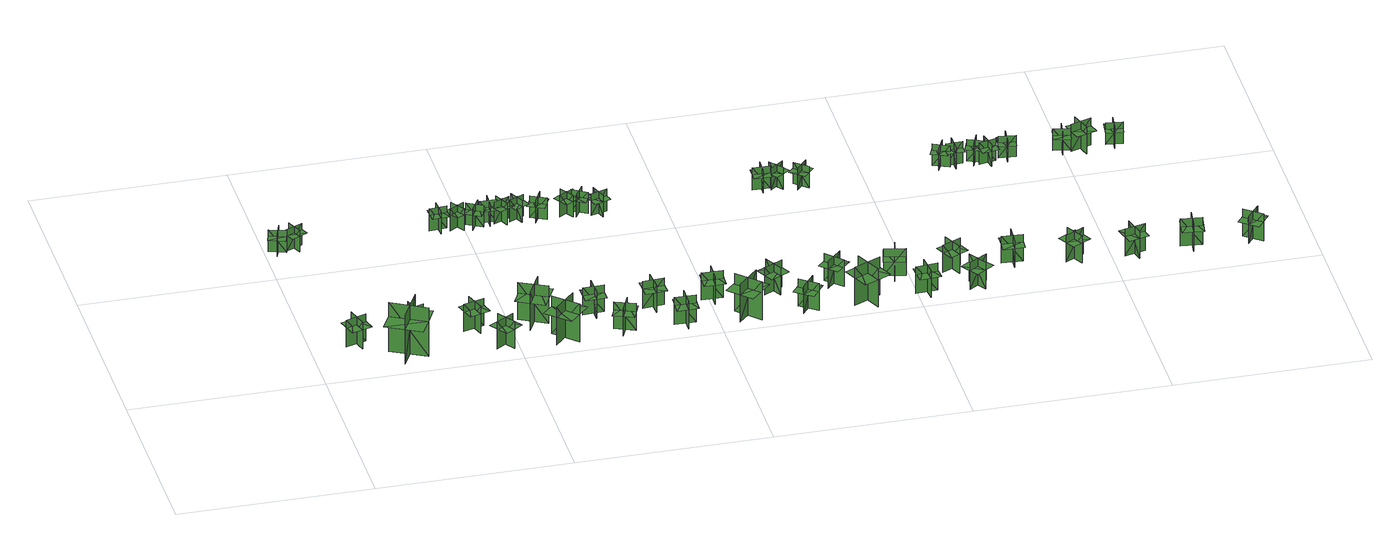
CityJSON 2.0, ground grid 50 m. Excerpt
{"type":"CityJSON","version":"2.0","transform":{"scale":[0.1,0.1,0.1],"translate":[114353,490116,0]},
"CityObjects":{
"tree1":{"type":"SolitaryVegetationObject","geometry":[{"type":"MultiSurface","lod":"1","boundaries":[[[0,1,2]],[[0,2,3]],[[4,5,6]],[[4,6,7]],[[8,9,10]],[[8,10,11]],[[8,11,12]],[[8,12,13]]]}]},
"tree2":{"type":"SolitaryVegetationObject","geometry":[{"type":"MultiSurface","lod":"1","boundaries":[[[14,15,16]],[[14,16,17]],[[18,19,20]],[[18,20,21]],[[22,23,24]],[[22,24,25]],[[22,25,26]],[[22,26,27]]]}]},
"tree3":{"type":"SolitaryVegetationObject","geometry":[{"type":"MultiSurface","lod":"1","boundaries":[[[28,29,30]],[[28,30,31]],[[32,33,34]],[[32,34,35]],[[36,37,38]],[[36,38,39]],[[36,39,40]],[[36,40,41]]]}]},
"tree4":{"type":"SolitaryVegetationObject","geometry":[{"type":"MultiSurface","lod":"1","boundaries":[[[42,43,44]],[[42,44,45]],[[46,47,48]],[[46,48,49]],[[50,51,52]],[[50,52,53]],[[50,53,54]],[[50,54,55]]]}]},
"tree5":{"type":"SolitaryVegetationObject","geometry":[{"type":"MultiSurface","lod":"1","boundaries":[[[56,57,58]],[[56,58,59]],[[60,61,62]],[[60,62,63]],[[64,65,66]],[[64,66,67]],[[64,67,68]],[[64,68,69]]]}]},
"tree6":{"type":"SolitaryVegetationObject","geometry":[{"type":"MultiSurface","lod":"1","boundaries":[[[70,71,72]],[[70,72,73]],[[74,75,76]],[[74,76,77]],[[78,79,80]],[[78,80,81]],[[78,81,82]],[[78,82,83]]]}]},
"tree7":{"type":"SolitaryVegetationObject","geometry":[{"type":"MultiSurface","lod":"1","boundaries":[[[84,85,86]],[[84,86,87]],[[88,89,90]],[[88,90,91]],[[92,93,94]],[[92,94,95]],[[92,95,96]],[[92,96,97]]]}]},
"tree8":{"type":"SolitaryVegetationObject","geometry":[{"type":"MultiSurface","lod":"1","boundaries":[[[98,99,100]],[[98,100,101]],[[102,103,104]],[[102,104,105]],[[106,107,108]],[[106,108,109]],[[106,109,110]],[[106,110,111]]]}]},
"tree9":{"type":"SolitaryVegetationObject","geometry":[{"type":"MultiSurface","lod":"1","boundaries":[[[112,113,114]],[[112,114,115]],[[116,117,118]],[[116,118,119]],[[120,121,122]],[[120,122,123]],[[120,123,124]],[[120,124,125]]]}]},
"tree10":{"type":"SolitaryVegetationObject","geometry":[{"type":"MultiSurface","lod":"1","boundaries":[[[126,127,128]],[[126,128,129]],[[130,131,132]],[[130,132,133]],[[134,135,136]],[[134,136,137]],[[134,137,138]],[[134,138,139]]]}]},
"tree11":{"type":"SolitaryVegetationObject","geometry":[{"type":"MultiSurface","lod":"1","boundaries":[[[140,141,142]],[[140,142,143]],[[144,145,146]],[[144,146,147]],[[148,149,150]],[[148,150,151]],[[148,151,152]],[[148,152,153]]]}]},
"tree12":{"type":"SolitaryVegetationObject","geometry":[{"type":"MultiSurface","lod":"1","boundaries":[[[154,155,156]],[[154,156,157]],[[158,159,160]],[[158,160,161]],[[162,163,164]],[[162,164,165]],[[162,165,166]],[[162,166,167]]]}]},
"tree13":{"type":"SolitaryVegetationObject","geometry":[{"type":"MultiSurface","lod":"1","boundaries":[[[168,169,170]],[[168,170,171]],[[172,173,174]],[[172,174,175]],[[176,177,178]],[[176,178,179]],[[176,179,180]],[[176,180,181]]]}]},
"tree14":{"type":"SolitaryVegetationObject","geometry":[{"type":"MultiSurface","lod":"1","boundaries":[[[182,183,184]],[[182,184,185]],[[186,187,188]],[[186,188,189]],[[190,191,192]],[[190,192,193]],[[190,193,194]],[[190,194,195]]]}]},
"tree15":{"type":"SolitaryVegetationObject","geometry":[{"type":"MultiSurface","lod":"1","boundaries":[[[196,197,198]],[[196,198,199]],[[200,201,202]],[[200,202,203]],[[204,205,206]],[[204,206,207]],[[204,207,208]],[[204,208,209]]]}]},
"tree16":{"type":"SolitaryVegetationObject","geometry":[{"type":"MultiSurface","lod":"1","boundaries":[[[210,211,212]],[[210,212,213]],[[214,215,216]],[[214,216,217]],[[218,219,220]],[[218,220,221]],[[218,221,222]],[[218,222,223]]]}]},
"tree17":{"type":"SolitaryVegetationObject","geometry":[{"type":"MultiSurface","lod":"1","boundaries":[[[224,225,226]],[[224,226,227]],[[228,229,230]],[[228,230,231]],[[232,233,234]],[[232,234,235]],[[232,235,236]],[[232,236,237]]]}]},
"tree18":{"type":"SolitaryVegetationObject","geometry":[{"type":"MultiSurface","lod":"1","boundaries":[[[238,239,240]],[[238,240,241]],[[242,243,244]],[[242,244,245]],[[246,247,248]],[[246,248,249]],[[246,249,250]],[[246,250,251]]]}]},
"tree19":{"type":"SolitaryVegetationObject","geometry":[{"type":"MultiSurface","lod":"1","boundaries":[[[252,253,254]],[[252,254,255]],[[256,257,258]],[[256,258,259]],[[260,261,262]],[[260,262,263]],[[260,263,264]],[[260,264,265]]]}]},
"tree20":{"type":"SolitaryVegetationObject","geometry":[{"type":"MultiSurface","lod":"1","boundaries":[[[266,267,268]],[[266,268,269]],[[270,271,272]],[[270,272,273]],[[274,275,276]],[[274,276,277]],[[274,277,278]],[[274,278,279]]]}]},
"tree21":{"type":"SolitaryVegetationObject","geometry":[{"type":"MultiSurface","lod":"1","boundaries":[[[280,281,282]],[[280,282,283]],[[284,285,286]],[[284,286,287]],[[288,289,290]],[[288,290,291]],[[288,291,292]],[[288,292,293]]]}]},
"tree22":{"type":"SolitaryVegetationObject","geometry":[{"type":"MultiSurface","lod":"1","boundaries":[[[294,295,296]],[[294,296,297]],[[298,299,300]],[[298,300,301]],[[302,303,304]],[[302,304,305]],[[302,305,306]],[[302,306,307]]]}]},
"tree23":{"type":"SolitaryVegetationObject","geometry":[{"type":"MultiSurface","lod":"1","boundaries":[[[308,309,310]],[[308,310,311]],[[312,313,314]],[[312,314,315]],[[316,317,318]],[[316,318,319]],[[316,319,320]],[[316,320,321]]]}]},
"tree24":{"type":"SolitaryVegetationObject","geometry":[{"type":"MultiSurface","lod":"1","boundaries":[[[322,323,324]],[[322,324,325]],[[326,327,328]],[[326,328,329]],[[330,331,332]],[[330,332,333]],[[330,333,334]],[[330,334,335]]]}]},
"tree25":{"type":"SolitaryVegetationObject","geometry":[{"type":"MultiSurface","lod":"1","boundaries":[[[336,337,338]],[[336,338,339]],[[340,341,342]],[[340,342,343]],[[344,345,346]],[[344,346,347]],[[344,347,348]],[[344,348,349]]]}]},
"tree26":{"type":"SolitaryVegetationObject","geometry":[{"type":"MultiSurface","lod":"1","boundaries":[[[350,351,352]],[[350,352,353]],[[354,355,356]],[[354,356,357]],[[358,359,360]],[[358,360,361]],[[358,361,362]],[[358,362,363]]]}]},
"tree27":{"type":"SolitaryVegetationObject","geometry":[{"type":"MultiSurface","lod":"1","boundaries":[[[364,365,366]],[[364,366,367]],[[368,369,370]],[[368,370,371]],[[372,373,374]],[[372,374,375]],[[372,375,376]],[[372,376,377]]]}]},
"tree28":{"type":"SolitaryVegetationObject","geometry":[{"type":"MultiSurface","lod":"1","boundaries":[[[378,379,380]],[[378,380,381]],[[382,383,384]],[[382,384,385]],[[386,387,388]],[[386,388,389]],[[386,389,390]],[[386,390,391]]]}]},
"tree29":{"type":"SolitaryVegetationObject","geometry":[{"type":"MultiSurface","lod":"1","boundaries":[[[392,393,394]],[[392,394,395]],[[396,397,398]],[[396,398,399]],[[400,401,402]],[[400,402,403]],[[400,403,404]],[[400,404,405]]]}]},
"tree30":{"type":"SolitaryVegetationObject","geometry":[{"type":"MultiSurface","lod":"1","boundaries":[[[406,407,408]],[[406,408,409]],[[410,411,412]],[[410,412,413]],[[414,415,416]],[[414,416,417]],[[414,417,418]],[[414,418,419]]]}]},
"tree31":{"type":"SolitaryVegetationObject","geometry":[{"type":"MultiSurface","lod":"1","boundaries":[[[420,421,422]],[[420,422,423]],[[424,425,426]],[[424,426,427]],[[428,429,430]],[[428,430,431]],[[428,431,432]],[[428,432,433]]]}]},
"tree32":{"type":"SolitaryVegetationObject","geometry":[{"type":"MultiSurface","lod":"1","boundaries":[[[434,435,436]],[[434,436,437]],[[438,439,440]],[[438,440,441]],[[442,443,444]],[[442,444,445]],[[442,445,446]],[[442,446,447]]]}]},
"tree33":{"type":"SolitaryVegetationObject","geometry":[{"type":"MultiSurface","lod":"1","boundaries":[[[448,449,450]],[[448,450,451]],[[452,453,454]],[[452,454,455]],[[456,457,458]],[[456,458,459]],[[456,459,460]],[[456,460,461]]]}]},
"tree34":{"type":"SolitaryVegetationObject","geometry":[{"type":"MultiSurface","lod":"1","boundaries":[[[462,463,464]],[[462,464,465]],[[466,467,468]],[[466,468,469]],[[470,471,472]],[[470,472,473]],[[470,473,474]],[[470,474,475]]]}]},
"tree35":{"type":"SolitaryVegetationObject","geometry":[{"type":"MultiSurface","lod":"1","boundaries":[[[476,477,478]],[[476,478,479]],[[480,481,482]],[[480,482,483]],[[484,485,486]],[[484,486,487]],[[484,487,488]],[[484,488,489]]]}]},
"tree36":{"type":"SolitaryVegetationObject","geometry":[{"type":"MultiSurface","lod":"1","boundaries":[[[490,491,492]],[[490,492,493]],[[494,495,496]],[[494,496,497]],[[498,499,500]],[[498,500,501]],[[498,501,502]],[[498,502,503]]]}]},
"tree37":{"type":"SolitaryVegetationObject","geometry":[{"type":"MultiSurface","lod":"1","boundaries":[[[504,505,506]],[[504,506,507]],[[508,509,510]],[[508,510,511]],[[512,513,514]],[[512,514,515]],[[512,515,516]],[[512,516,517]]]}]},
"tree38":{"type":"SolitaryVegetationObject","geometry":[{"type":"MultiSurface","lod":"1","boundaries":[[[518,519,520]],[[518,520,521]],[[522,523,524]],[[522,524,525]],[[526,527,528]],[[526,528,529]],[[526,529,530]],[[526,530,531]]]}]},
"tree39":{"type":"SolitaryVegetationObject","geometry":[{"type":"MultiSurface","lod":"1","boundaries":[[[532,533,534]],[[532,534,535]],[[536,537,538]],[[536,538,539]],[[540,541,542]],[[540,542,543]],[[540,543,544]],[[540,544,545]]]}]},
"tree40":{"type":"SolitaryVegetationObject","geometry":[{"type":"MultiSurface","lod":"1","boundaries":[[[546,547,548]],[[546,548,549]],[[550,551,552]],[[550,552,553]],[[554,555,556]],[[554,556,557]],[[554,557,558]],[[554,558,559]]]}]},
"tree41":{"type":"SolitaryVegetationObject","geometry":[{"type":"MultiSurface","lod":"1","boundaries":[[[560,561,562]],[[560,562,563]],[[564,565,566]],[[564,566,567]],[[568,569,570]],[[568,570,571]],[[568,571,572]],[[568,572,573]]]}]},
"tree42":{"type":"SolitaryVegetationObject","geometry":[{"type":"MultiSurface","lod":"1","boundaries":[[[574,575,576]],[[574,576,577]],[[578,579,580]],[[578,580,581]],[[582,583,584]],[[582,584,585]],[[582,585,586]],[[582,586,587]]]}]},
"tree43":{"type":"SolitaryVegetationObject","geometry":[{"type":"MultiSurface","lod":"1","boundaries":[[[588,589,590]],[[588,590,591]],[[592,593,594]],[[592,594,595]],[[596,597,598]],[[596,598,599]],[[596,599,600]],[[596,600,601]]]}]},
"tree44":{"type":"SolitaryVegetationObject","geometry":[{"type":"MultiSurface","lod":"1","boundaries":[[[602,603,604]],[[602,604,605]],[[606,607,608]],[[606,608,609]],[[610,611,612]],[[610,612,613]],[[610,613,614]],[[610,614,615]]]}]},
"tree45":{"type":"SolitaryVegetationObject","geometry":[{"type":"MultiSurface","lod":"1","boundaries":[[[616,617,618]],[[616,618,619]],[[620,621,622]],[[620,622,623]],[[624,625,626]],[[624,626,627]],[[624,627,628]],[[624,628,629]]]}]},
"tree46":{"type":"SolitaryVegetationObject","geometry":[{"type":"MultiSurface","lod":"1","boundaries":[[[630,631,632]],[[630,632,633]],[[634,635,636]],[[634,636,637]],[[638,639,640]],[[638,640,641]],[[638,641,642]],[[638,642,643]]]}]},
"tree47":{"type":"SolitaryVegetationObject","geometry":[{"type":"MultiSurface","lod":"1","boundaries":[[[644,645,646]],[[644,646,647]],[[648,649,650]],[[648,650,651]],[[652,653,654]],[[652,654,655]],[[652,655,656]],[[652,656,657]]]}]},
"tree48":{"type":"SolitaryVegetationObject","geometry":[{"type":"MultiSurface","lod":"1","boundaries":[[[658,659,660]],[[658,660,661]],[[662,663,664]],[[662,664,665]],[[666,667,668]],[[666,668,669]],[[666,669,670]],[[666,670,671]]]}]},
"tree49":{"type":"SolitaryVegetationObject","geometry":[{"type":"MultiSurface","lod":"1","boundaries":[[[672,673,674]],[[672,674,675]],[[676,677,678]],[[676,678,679]],[[680,681,682]],[[680,682,683]],[[680,683,684]],[[680,684,685]]]}]}
},
"vertices":[
[142,172,6],[89,155,6],[89,155,83],[142,172,83],[110,189,6],[126,136,6],[126,136,83],[110,189,83],[110,189,61],[83,181,61],[99,128,61],[126,136,61],[152,144,61],[136,197,61],
[27,605,6],[42,646,6],[42,646,68],[27,605,68],[54,617,6],[12,632,6],[12,632,68],[54,617,68],[54,617,51],[61,638,51],[20,653,51],[12,632,51],[5,611,51],[46,596,51],
[208,39,10],[255,127,10],[255,127,149],[208,39,149],[272,59,10],[184,105,10],[184,105,149],[272,59,149],[272,59,110],[295,103,110],[207,149,110],[184,105,110],[160,61,110],[248,15,110],
[68,651,6],[86,611,6],[86,611,67],[68,651,67],[57,623,6],[98,642,6],[98,642,67],[57,623,67],[57,623,50],[66,603,50],[107,622,50],[98,642,50],[89,662,50],[48,644,50],
[273,149,8],[255,201,8],[255,201,84],[273,149,84],[289,182,8],[237,163,8],[237,163,84],[289,182,84],[289,182,63],[280,208,63],[228,190,63],[237,163,63],[246,137,63],[298,156,63],
[438,173,6],[385,157,6],[385,157,83],[438,173,83],[406,191,6],[422,138,6],[422,138,83],[406,191,83],[406,191,62],[379,183,62],[395,130,62],[422,138,62],[448,146,62],[432,199,62],
[487,75,15],[441,44,15],[441,44,92],[487,75,92],[451,82,15],[482,36,15],[482,36,92],[451,82,92],[451,82,70],[428,67,70],[459,21,70],[482,36,70],[505,52,70],[474,98,70],
[594,141,7],[525,177,7],[525,177,114],[594,141,114],[578,191,7],[543,122,7],[543,122,114],[578,191,114],[578,191,84],[544,209,84],[508,140,84],[543,122,84],[577,104,84],[613,173,84],
[459,631,8],[414,628,8],[414,628,70],[459,631,70],[436,651,8],[439,607,8],[439,607,70],[436,651,70],[436,651,53],[414,649,53],[417,605,53],[439,607,53],[462,608,53],[459,652,53],
[640,86,13],[586,30,13],[586,30,121],[640,86,121],[588,85,13],[644,32,13],[644,32,121],[588,85,121],[588,85,91],[561,58,91],[617,4,91],[644,32,91],[671,60,91],[615,113,91],
[502,639,8],[464,615,8],[464,615,70],[502,639,70],[473,646,8],[497,608,8],[497,608,70],[473,646,70],[473,646,53],[454,634,53],[478,597,53],[497,608,53],[515,620,53],[492,658,53],
[546,610,10],[507,631,10],[507,631,72],[546,610,72],[538,638,10],[516,600,10],[516,600,72],[538,638,72],[538,638,54],[519,649,54],[497,610,54],[516,600,54],[536,589,54],[557,627,54],
[563,612,8],[566,656,8],[566,656,70],[563,612,70],[585,631,8],[541,634,8],[541,634,70],[585,631,70],[585,631,52],[587,653,52],[543,656,52],[541,634,52],[539,612,52],[583,609,52],
[713,134,8],[711,189,8],[711,189,85],[713,134,85],[738,161,8],[683,158,8],[683,158,85],[738,161,85],[738,161,64],[737,188,64],[682,186,64],[683,158,64],[684,131,64],[739,133,64],
[790,49,13],[739,71,13],[739,71,90],[790,49,90],[776,83,13],[754,33,13],[754,33,90],[776,83,90],[776,83,68],[751,94,68],[729,43,68],[754,33,68],[780,22,68],[802,73,68],
[586,648,8],[605,608,8],[605,608,70],[586,648,70],[576,620,8],[616,639,8],[616,639,70],[576,620,70],[576,620,53],[586,600,53],[626,619,53],[616,639,53],[606,659,53],[567,640,53],
[644,612,8],[624,651,8],[624,651,70],[644,612,70],[653,640,8],[614,620,8],[614,620,70],[653,640,70],[653,640,53],[643,660,53],[604,640,53],[614,620,53],[624,600,53],[663,620,53],
[666,628,9],[706,608,9],[706,608,71],[666,628,71],[675,600,9],[695,640,9],[695,640,71],[675,600,71],[675,600,53],[695,590,53],[715,630,53],[695,640,53],[675,649,53],[655,610,53],
[858,183,7],[861,128,7],[861,128,84],[858,183,84],[833,155,7],[888,159,7],[888,159,84],[833,155,84],[833,155,63],[834,128,63],[890,131,63],[888,159,63],[886,186,63],[831,183,63],
[943,58,10],[888,60,10],[888,60,87],[943,58,87],[918,85,10],[917,30,10],[917,30,87],[918,85,87],[918,85,65],[891,86,65],[889,30,65],[917,30,65],[944,29,65],[946,84,65],
[776,637,8],[738,614,8],[738,614,69],[776,637,69],[747,644,8],[770,606,8],[770,606,69],[747,644,69],[747,644,52],[728,632,52],[751,594,52],[770,606,52],[789,618,52],[766,655,52],
[800,642,8],[777,604,8],[777,604,69],[800,642,69],[771,635,8],[809,612,8],[809,612,69],[771,635,69],[771,635,52],[760,616,52],[798,593,52],[809,612,52],[821,631,52],[783,654,52],
[814,600,9],[856,613,9],[856,613,71],[814,600,71],[840,586,9],[826,628,9],[826,628,71],[840,586,71],[840,586,53],[861,593,53],[848,635,53],[826,628,53],[805,621,53],[819,579,53],
[1035,156,8],[980,158,8],[980,158,85],[1035,156,85],[1011,183,8],[1008,128,8],[1008,128,85],[1011,183,85],[1011,183,63],[983,184,63],[981,129,63],[1008,128,63],[1036,127,63],[1038,182,63],
[1046,82,11],[1101,27,11],[1101,27,119],[1046,82,119],[1046,30,11],[1100,85,11],[1100,85,119],[1046,30,119],[1046,30,89],[1073,3,89],[1128,58,89],[1100,85,89],[1073,112,89],[1018,58,89],
[1173,133,8],[1148,182,8],[1148,182,85],[1173,133,85],[1185,168,8],[1136,142,8],[1136,142,85],[1185,168,85],[1185,168,64],[1172,192,64],[1123,167,64],[1136,142,64],[1148,118,64],[1197,143,64],
[1202,70,10],[1246,37,10],[1246,37,87],[1202,70,87],[1207,33,10],[1240,78,10],[1240,78,87],[1207,33,87],[1207,33,65],[1229,17,65],[1262,61,65],[1240,78,65],[1218,94,65],[1185,50,65],
[1293,174,7],[1333,135,7],[1333,135,84],[1293,174,84],[1294,137,7],[1332,177,7],[1332,177,84],[1294,137,84],[1294,137,62],[1313,118,62],[1352,157,62],[1332,177,62],[1312,196,62],[1274,156,62],
[1406,69,12],[1335,37,12],[1335,37,120],[1406,69,120],[1357,88,12],[1389,17,12],[1389,17,120],[1357,88,120],[1357,88,89],[1322,72,89],[1354,1,89],[1389,17,89],[1425,33,89],[1393,104,89],
[1246,603,8],[1248,647,8],[1248,647,70],[1246,603,70],[1268,622,8],[1224,624,8],[1224,624,70],[1268,622,70],[1268,622,52],[1269,645,52],[1224,646,52],[1224,624,52],[1223,602,52],[1267,600,52],
[1268,612,8],[1303,639,8],[1303,639,70],[1268,612,70],[1297,608,8],[1270,643,8],[1270,643,70],[1297,608,70],[1297,608,52],[1315,621,52],[1288,657,52],[1270,643,52],[1253,630,52],[1279,595,52],
[1439,160,8],[1492,147,8],[1492,147,85],[1439,160,85],[1458,128,8],[1471,182,8],[1471,182,85],[1458,128,85],[1458,128,63],[1485,122,63],[1498,176,63],[1471,182,63],[1444,189,63],[1431,135,63],
[1330,594,10],[1359,628,10],[1359,628,71],[1330,594,71],[1359,596,10],[1326,625,10],[1326,625,71],[1359,596,71],[1359,596,54],[1374,613,54],[1340,642,54],[1326,625,54],[1311,609,54],[1345,580,54],
[1547,53,15],[1492,49,15],[1492,49,92],[1547,53,92],[1519,78,15],[1523,22,15],[1523,22,92],[1519,78,92],[1519,78,70],[1492,76,70],[1496,21,70],[1523,22,70],[1551,24,70],[1547,79,70],
[1631,163,9],[1581,139,9],[1581,139,86],[1631,163,86],[1597,175,9],[1620,125,9],[1620,125,86],[1597,175,86],[1597,175,64],[1572,163,64],[1596,113,64],[1620,125,64],[1645,137,64],[1622,187,64],
[1626,38,14],[1673,68,14],[1673,68,91],[1626,38,91],[1662,30,14],[1632,76,14],[1632,76,91],[1662,30,91],[1662,30,69],[1686,45,69],[1655,92,69],[1632,76,69],[1609,61,69],[1639,15,69],
[1757,121,8],[1761,176,8],[1761,176,84],[1757,121,84],[1785,145,8],[1730,148,8],[1730,148,84],[1785,145,84],[1785,145,63],[1787,173,63],[1731,176,63],[1730,148,63],[1728,120,63],[1783,117,63],
[1677,632,6],[1717,614,6],[1717,614,67],[1677,632,67],[1687,605,6],[1705,645,6],[1705,645,67],[1687,605,67],[1687,605,50],[1707,595,50],[1725,636,50],[1705,645,50],[1685,654,50],[1667,614,50],
[1708,622,6],[1752,624,6],[1752,624,68],[1708,622,68],[1730,602,6],[1728,646,6],[1728,646,68],[1730,602,68],[1730,602,51],[1752,603,51],[1750,647,51],[1728,646,51],[1706,645,51],[1708,601,51],
[1896,151,7],[1922,103,7],[1922,103,84],[1896,151,84],[1885,116,7],[1934,142,7],[1934,142,84],[1885,116,84],[1885,116,63],[1898,92,63],[1947,118,63],[1934,142,63],[1921,167,63],[1872,140,63],
[1763,631,7],[1804,614,7],[1804,614,68],[1763,631,68],[1774,604,7],[1791,645,7],[1791,645,68],[1774,604,68],[1774,604,51],[1794,595,51],[1811,636,51],[1791,645,51],[1770,653,51],[1753,612,51],
[1815,588,9],[1806,632,9],[1806,632,71],[1815,588,71],[1831,613,9],[1788,604,9],[1788,604,71],[1831,613,71],[1831,613,53],[1827,635,53],[1783,625,53],[1788,604,53],[1793,582,53],[1836,591,53],
[1840,624,8],[1884,619,8],[1884,619,69],[1840,624,69],[1859,601,8],[1863,645,8],[1863,645,69],[1859,601,69],[1859,601,52],[1881,598,52],[1885,642,52],[1863,645,52],[1841,647,52],[1837,603,52],
[2032,111,6],[2086,125,6],[2086,125,83],[2032,111,83],[2064,92,6],[2050,146,6],[2050,146,83],[2064,92,83],[2064,92,62],[2090,99,62],[2077,152,62],[2050,146,62],[2023,139,62],[2037,85,62],
[1996,600,8],[2004,644,8],[2004,644,70],[1996,600,70],[2020,617,8],[1977,625,8],[1977,625,70],[2020,617,70],[2020,617,52],[2024,638,52],[1981,646,52],[1977,625,52],[1973,603,52],[2016,595,52],
[2038,645,7],[2055,592,7],[2055,592,84],[2038,645,84],[2021,612,7],[2074,629,7],[2074,629,84],[2021,612,84],[2021,612,63],[2029,586,63],[2082,602,63],[2074,629,63],[2066,655,63],[2013,639,63],
[2227,114,8],[2173,121,8],[2173,121,85],[2227,114,85],[2205,143,8],[2198,89,8],[2198,89,85],[2205,143,85],[2205,143,63],[2178,147,63],[2170,92,63],[2198,89,63],[2225,85,63],[2233,139,63],
[2109,621,9],[2152,615,9],[2152,615,70],[2109,621,70],[2126,597,9],[2132,641,9],[2132,641,70],[2126,597,70],[2126,597,53],[2148,595,53],[2154,638,53],[2132,641,53],[2110,644,53],[2104,600,53],
[2332,130,7],[2376,96,7],[2376,96,84],[2332,130,84],[2337,93,7],[2371,137,7],[2371,137,84],[2337,93,84],[2337,93,62],[2359,76,62],[2393,120,62],[2371,137,62],[2349,154,62],[2315,110,62]
]}
